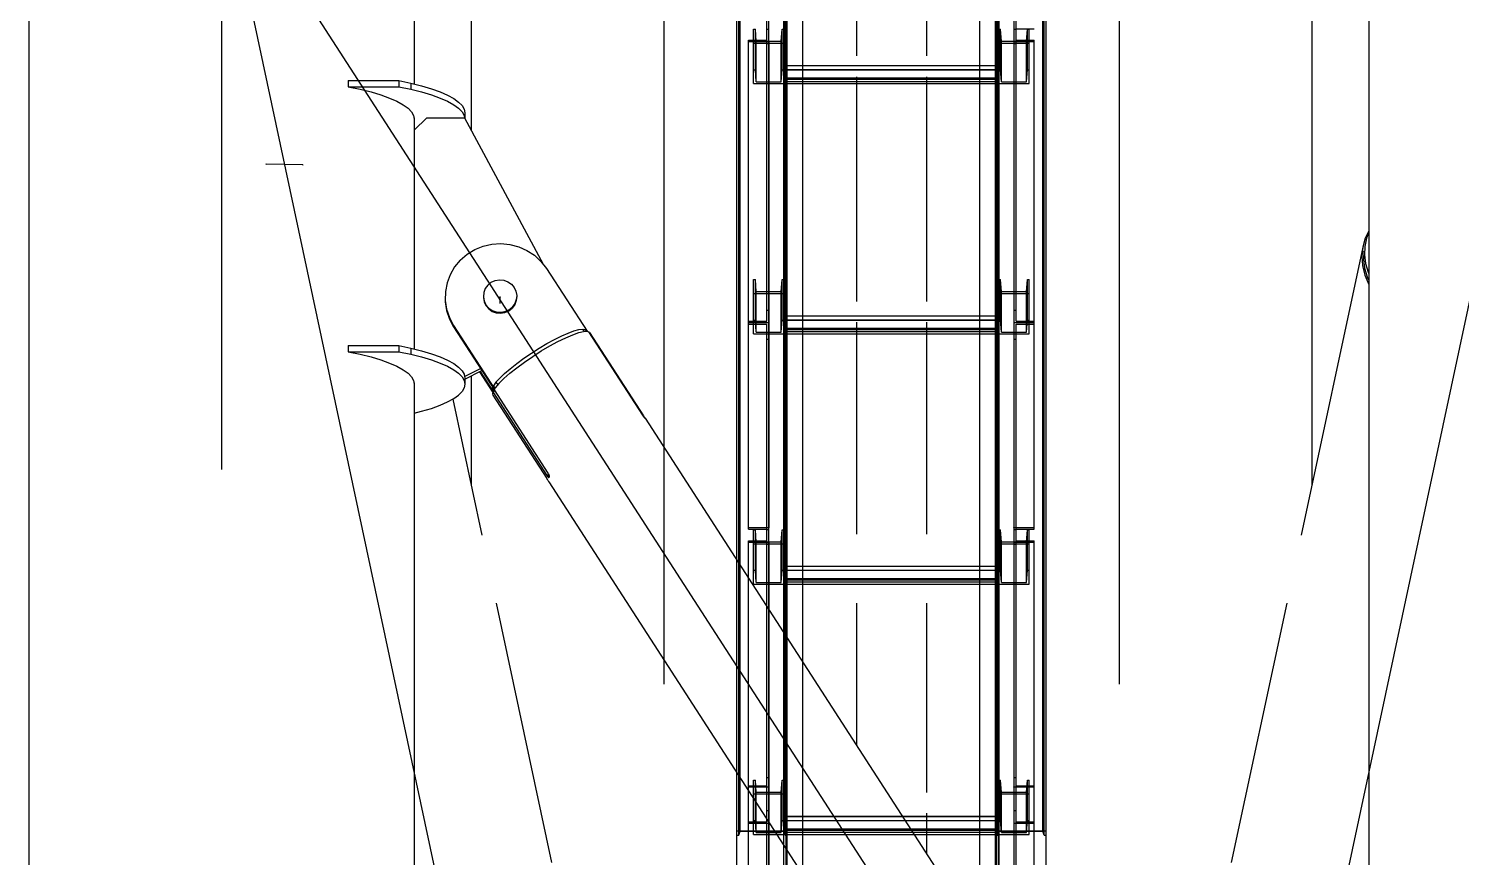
# Model space of a CAD drawing. Header units: millimetres. Extents: x 150209.93 to 150215.05, y 136675.65 to 136679.93.
# Drawn here: x 150213.4932 to 150213.6065, y 136679.3568 to 136679.4223 of the extents above; entities that cross this region are included whole.
import ezdxf

# ---------------------------------------------------------------- set-up
doc = ezdxf.new("R2010")
doc.units = ezdxf.units.MM
doc.header["$LTSCALE"] = 0.25
for name, pattern in [('CENTER', [50.8, 31.75, -6.35, 6.35, -6.35]), ('XKITLINE00', [0]), ('XKITLINE02', [4, 2, -2]), ('XKITLINE03', [6, 3, -1, 1, -1])]:
    doc.linetypes.add(name, pattern=pattern)

# ---------------------------------------------------------------- blocks, each defined once
blk = doc.blocks.new('çatıı')
at = {"color": 8, "linetype": 'CENTER'}
for p, q in [((23075, 20197.81), (23075, 18543.85)), ((23255, 20197.81), (23255, 18543.85)), ((22900, 19282.77), (22900, 17654.86)), ((22900, 19020.27), (23075, 18200.27)), ((22900, 19020.27), (23430, 18200.27)), ((23430, 19020.27), (23255, 18200.27)), ((22932.2, 18903.23), (22917.68, 18903.51)), ((23010.2, 18848.55), (23010.2, 18851))]:
    blk.add_line(p, q, dxfattribs=at)
at = {"color": 116, "linetype": 'XKITLINE02', "true_color": 0x136734}
for p, q in [((23123.34, 18618.12), (23123.34, 19867)), ((23206.64, 18618.12), (23206.64, 19867)), ((23122.49, 18615.46), (23122.49, 19864.35)), ((23123.34, 18615.78), (23123.34, 19864.54)), ((23129.99, 18615.73), (23129.99, 19864.47)), ((23199.99, 18615.46), (23199.99, 19864.47)), ((23206.64, 18615.66), (23206.64, 19864.54)), ((23207.49, 18615.46), (23207.49, 19864.35)), ((23103.79, 18662.93), (23103.79, 19842.73)), ((23105.17, 18639.71), (23105.17, 19842.61)), ((23122.41, 18639.71), (23122.41, 19842.61)), ((23122.49, 18618.31), (23122.49, 19847.64)), ((23207.49, 18618.31), (23207.49, 19847.64)), ((23207.57, 18639.71), (23207.57, 19842.61)), ((23224.81, 18639.71), (23224.81, 19842.61)), ((23104.64, 18638.14), (23104.64, 19841.66)), ((23122.94, 18638.14), (23122.94, 19841.66)), ((23207.04, 18638.14), (23207.04, 19841.66)), ((23225.34, 18638.14), (23225.34, 19841.66)), ((23115.69, 18951.2), (23115.69, 19038.18)), ((23116.49, 18951.2), (23116.49, 19038.83)), ((23213.49, 18951.2), (23213.49, 19038.83)), ((23214.29, 18951.2), (23214.29, 19038.18)), ((23110.49, 18956.85), (23111.17, 18956.85)), ((23110.49, 18951.4), (23110.49, 18956.85)), ((23110.49, 18940.86), (23110.49, 18956.85)), ((23111.56, 18952.1), (23111.17, 18956.85)), ((23111.17, 18940.86), (23111.17, 18956.85)), ((23115.69, 18956.95), (23116.49, 18956.95)), ((23115.69, 18841.37), (23115.69, 18956.95)), ((23116.49, 18840.88), (23116.49, 18956.95)), ((23121.43, 18952.1), (23121.81, 18956.85)), ((23121.81, 18956.85), (23122.49, 18956.85)), ((23121.81, 18940.86), (23121.81, 18956.85)), ((23122.49, 18951.4), (23122.49, 18956.85)), ((23122.49, 18940.86), (23122.49, 18956.85)), ((23207.49, 18940.86), (23207.49, 18956.85)), ((23207.49, 18951.4), (23207.49, 18956.85)), ((23207.49, 18956.85), (23208.17, 18956.85)), ((23208.17, 18940.86), (23208.17, 18956.85)), ((23208.56, 18952.1), (23208.17, 18956.85)), ((23213.49, 18951.2), (23213.49, 18957.75)), ((23213.49, 18840.88), (23213.49, 18956.95)), ((23213.49, 18956.95), (23214.29, 18956.95)), ((23214.29, 18951.2), (23214.29, 18957.09)), ((23214.29, 18957.09), (23221.49, 18957.09)), ((23214.29, 18841.37), (23214.29, 18956.95)), ((23214.29, 18853.12), (23214.29, 18956.95)), ((23218.43, 18952.1), (23218.81, 18956.85)), ((23218.81, 18940.86), (23218.81, 18956.85)), ((23218.81, 18956.85), (23219.49, 18956.85)), ((23219.49, 18940.86), (23219.49, 18956.85)), ((23108.49, 18952.49), (23115.69, 18952.49)), ((23108.49, 18840.88), (23108.49, 18952.49)), ((23108.49, 18951.99), (23116.49, 18951.99)), ((23110.49, 18951.4), (23122.49, 18951.4)), ((23110.49, 18935.42), (23110.49, 18951.4)), ((23111.56, 18952.1), (23121.43, 18952.1)), ((23111.56, 18936.11), (23111.56, 18952.1)), ((23115.69, 18951.2), (23116.49, 18951.2)), ((23121.43, 18936.11), (23121.43, 18952.1)), ((23122.49, 18935.42), (23122.49, 18951.4)), ((23207.49, 18935.42), (23207.49, 18951.4)), ((23207.49, 18951.4), (23219.49, 18951.4)), ((23208.56, 18936.11), (23208.56, 18952.1)), ((23208.56, 18952.1), (23218.43, 18952.1)), ((23213.49, 18852.43), (23213.49, 18951.99)), ((23213.49, 18951.99), (23221.49, 18951.99)), ((23213.49, 18951.2), (23214.29, 18951.2)), ((23214.29, 18952.49), (23221.49, 18952.49)), ((23218.43, 18936.11), (23218.43, 18952.1)), ((23219.49, 18935.42), (23219.49, 18951.99)), ((23221.49, 18840.88), (23221.49, 18952.49)), ((23122.49, 18935.42), (23122.49, 18942.58)), ((23122.49, 18942.58), (23129.99, 18942.58)), ((23122.49, 18942.48), (23207.49, 18942.48)), ((23199.99, 18942.58), (23207.49, 18942.58)), ((23207.49, 18935.42), (23207.49, 18942.58)), ((23110.49, 18940.86), (23111.17, 18940.86)), ((23110.49, 18935.42), (23110.49, 18940.86)), ((23111.56, 18936.11), (23111.17, 18940.86)), ((23111.56, 18936.11), (23121.43, 18936.11)), ((23121.43, 18936.11), (23121.81, 18940.86)), ((23121.81, 18940.86), (23122.49, 18940.86)), ((23122.49, 18940.96), (23207.49, 18940.96)), ((23122.49, 18935.42), (23122.49, 18940.86)), ((23122.49, 18940.86), (23207.49, 18940.86)), ((23122.49, 18937.67), (23207.49, 18937.67)), ((23122.49, 18937.13), (23129.99, 18937.13)), ((23122.49, 18936.26), (23207.49, 18936.26)), ((23199.99, 18937.13), (23207.49, 18937.13)), ((23207.49, 18935.42), (23207.49, 18940.86)), ((23207.49, 18940.86), (23208.17, 18940.86)), ((23208.56, 18936.11), (23208.17, 18940.86)), ((23208.56, 18936.11), (23218.43, 18936.11)), ((23218.43, 18936.11), (23218.81, 18940.86)), ((23218.81, 18940.86), (23219.49, 18940.86)), ((23219.49, 18935.42), (23219.49, 18940.86)), ((23110.49, 18935.42), (23122.49, 18935.42)), ((23122.49, 18935.42), (23129.99, 18935.42)), ((23199.99, 18935.42), (23207.49, 18935.42)), ((23207.49, 18935.42), (23219.49, 18935.42)), ((23110.49, 18857.87), (23111.17, 18857.87)), ((23110.49, 18852.43), (23110.49, 18857.87)), ((23110.49, 18841.89), (23110.49, 18857.87)), ((23111.56, 18853.12), (23111.17, 18857.87)), ((23111.17, 18841.89), (23111.17, 18857.87)), ((23121.43, 18853.12), (23121.81, 18857.87)), ((23121.81, 18857.87), (23122.49, 18857.87)), ((23121.81, 18841.89), (23121.81, 18857.87)), ((23122.49, 18852.43), (23122.49, 18857.87)), ((23122.49, 18841.89), (23122.49, 18857.87)), ((23207.49, 18841.89), (23207.49, 18857.87)), ((23207.49, 18852.43), (23207.49, 18857.87)), ((23207.49, 18857.87), (23208.17, 18857.87)), ((23208.17, 18841.89), (23208.17, 18857.87)), ((23208.56, 18853.12), (23208.17, 18857.87)), ((23218.43, 18853.12), (23218.81, 18857.87)), ((23218.81, 18841.89), (23218.81, 18857.87)), ((23218.81, 18857.87), (23219.49, 18857.87)), ((23219.49, 18841.89), (23219.49, 18857.87)), ((23219.49, 18852.43), (23219.49, 18857.87)), ((23110.49, 18852.43), (23122.49, 18852.43)), ((23110.49, 18836.44), (23110.49, 18852.43)), ((23111.56, 18853.12), (23121.43, 18853.12)), ((23111.56, 18837.14), (23111.56, 18853.12)), ((23121.43, 18837.14), (23121.43, 18853.12)), ((23122.49, 18836.44), (23122.49, 18852.43)), ((23207.49, 18836.44), (23207.49, 18852.43)), ((23207.49, 18852.43), (23219.49, 18852.43)), ((23208.56, 18837.14), (23208.56, 18853.12)), ((23208.56, 18853.12), (23218.43, 18853.12)), ((23218.43, 18837.14), (23218.43, 18853.12)), ((23219.49, 18836.44), (23219.49, 18852.43)), ((23115.69, 18845.84), (23116.49, 18845.84)), ((23213.49, 18845.84), (23214.29, 18845.84)), ((23108.49, 18841.37), (23115.69, 18841.37)), ((23108.49, 18840.22), (23108.49, 18840.88)), ((23108.49, 18840.88), (23116.49, 18840.88)), ((23108.49, 18759.14), (23108.49, 18840.88)), ((23108.49, 18840.88), (23116.49, 18840.88)), ((23108.49, 18840.22), (23115.69, 18840.22)), ((23110.49, 18841.89), (23111.17, 18841.89)), ((23110.49, 18836.44), (23110.49, 18841.89)), ((23111.56, 18837.14), (23111.17, 18841.89)), ((23115.69, 18834.33), (23115.69, 18840.22)), ((23115.69, 18753.25), (23115.69, 18840.22)), ((23116.49, 18834.33), (23116.49, 18840.88)), ((23116.49, 18753.25), (23116.49, 18840.88)), ((23121.43, 18837.14), (23121.81, 18841.89)), ((23121.81, 18841.89), (23122.49, 18841.89)), ((23122.49, 18836.44), (23122.49, 18843.6)), ((23122.49, 18843.6), (23129.99, 18843.6)), ((23122.49, 18843.5), (23207.49, 18843.5)), ((23122.49, 18841.98), (23207.49, 18841.98)), ((23122.49, 18836.44), (23122.49, 18841.89)), ((23122.49, 18841.89), (23207.49, 18841.89)), ((23199.99, 18843.6), (23207.49, 18843.6)), ((23207.49, 18836.44), (23207.49, 18843.6)), ((23207.49, 18836.44), (23207.49, 18841.89)), ((23207.49, 18841.89), (23208.17, 18841.89)), ((23208.56, 18837.14), (23208.17, 18841.89)), ((23213.49, 18754.04), (23213.49, 18840.88)), ((23213.49, 18840.88), (23221.49, 18840.88)), ((23213.49, 18840.88), (23221.49, 18840.88)), ((23214.29, 18841.37), (23221.49, 18841.37)), ((23214.29, 18754.04), (23214.29, 18840.22)), ((23214.29, 18840.22), (23221.49, 18840.22)), ((23218.43, 18837.14), (23218.81, 18841.89)), ((23218.81, 18841.89), (23219.49, 18841.89)), ((23219.49, 18836.44), (23219.49, 18841.89)), ((23221.49, 18759.14), (23221.49, 18840.88)), ((23110.49, 18836.44), (23122.49, 18836.44)), ((23111.56, 18837.14), (23121.43, 18837.14)), ((23115.69, 18834.33), (23116.49, 18834.33)), ((23122.49, 18838.7), (23207.49, 18838.7)), ((23122.49, 18838.16), (23129.99, 18838.16)), ((23122.49, 18837.29), (23207.49, 18837.29)), ((23122.49, 18836.44), (23129.99, 18836.44)), ((23199.99, 18838.16), (23207.49, 18838.16)), ((23199.99, 18836.44), (23207.49, 18836.44)), ((23207.49, 18836.44), (23219.49, 18836.44)), ((23208.56, 18837.14), (23218.43, 18837.14)), ((23213.49, 18834.33), (23214.29, 18834.33)), ((23108.49, 18759.79), (23116.49, 18759.79)), ((23108.49, 18759.14), (23115.69, 18759.14)), ((23110.49, 18758.89), (23111.17, 18758.89)), ((23110.49, 18753.45), (23110.49, 18758.89)), ((23110.49, 18742.91), (23110.49, 18758.89)), ((23111.56, 18754.14), (23111.17, 18758.89)), ((23111.17, 18742.91), (23111.17, 18758.89)), ((23115.69, 18759), (23116.49, 18759)), ((23115.69, 18643.42), (23115.69, 18759)), ((23116.49, 18642.92), (23116.49, 18759)), ((23121.43, 18754.14), (23121.81, 18758.89)), ((23121.81, 18758.89), (23122.49, 18758.89)), ((23121.81, 18742.91), (23121.81, 18758.89)), ((23122.49, 18753.45), (23122.49, 18758.89)), ((23122.49, 18742.91), (23122.49, 18758.89)), ((23207.49, 18742.91), (23207.49, 18758.89)), ((23207.49, 18753.45), (23207.49, 18758.89)), ((23207.49, 18758.89), (23208.17, 18758.89)), ((23208.17, 18742.91), (23208.17, 18758.89)), ((23208.56, 18754.14), (23208.17, 18758.89)), ((23213.49, 18753.25), (23213.49, 18759.79)), ((23213.49, 18759.79), (23221.49, 18759.79)), ((23213.49, 18642.92), (23213.49, 18759)), ((23213.49, 18759), (23214.29, 18759)), ((23214.29, 18753.25), (23214.29, 18759.14)), ((23214.29, 18759.14), (23221.49, 18759.14)), ((23214.29, 18643.42), (23214.29, 18759)), ((23214.29, 18657.26), (23214.29, 18759)), ((23218.43, 18754.14), (23218.81, 18758.89)), ((23218.81, 18742.91), (23218.81, 18758.89)), ((23218.81, 18758.89), (23219.49, 18758.89)), ((23219.49, 18742.91), (23219.49, 18758.89)), ((23221.49, 18759.14), (23221.49, 18759.79)), ((23108.49, 18754.54), (23115.69, 18754.54)), ((23108.49, 18642.92), (23108.49, 18754.54)), ((23108.49, 18754.04), (23116.49, 18754.04)), ((23110.49, 18753.45), (23122.49, 18753.45)), ((23110.49, 18737.47), (23110.49, 18753.45)), ((23111.56, 18754.14), (23121.43, 18754.14)), ((23111.56, 18738.16), (23111.56, 18754.14)), ((23115.69, 18753.25), (23116.49, 18753.25)), ((23121.43, 18738.16), (23121.43, 18754.14)), ((23122.49, 18737.47), (23122.49, 18753.45)), ((23207.49, 18737.47), (23207.49, 18753.45)), ((23207.49, 18753.45), (23219.49, 18753.45)), ((23208.56, 18738.16), (23208.56, 18754.14)), ((23208.56, 18754.14), (23218.43, 18754.14)), ((23213.49, 18657.26), (23213.49, 18754.04)), ((23213.49, 18754.04), (23221.49, 18754.04)), ((23213.49, 18753.25), (23214.29, 18753.25)), ((23214.29, 18754.54), (23221.49, 18754.54)), ((23218.43, 18738.16), (23218.43, 18754.14)), ((23219.49, 18737.47), (23219.49, 18754.04)), ((23221.49, 18642.92), (23221.49, 18754.54)), ((23221.49, 18657.26), (23221.49, 18754.54)), ((23103.79, 18662.93), (23103.79, 18747)), ((23122.49, 18737.47), (23122.49, 18744.62)), ((23122.49, 18744.62), (23129.99, 18744.62)), ((23122.49, 18744.53), (23207.49, 18744.53)), ((23199.99, 18744.62), (23207.49, 18744.62)), ((23207.49, 18737.47), (23207.49, 18744.62)), ((23110.49, 18742.91), (23111.17, 18742.91)), ((23110.49, 18737.47), (23110.49, 18742.91)), ((23111.56, 18738.16), (23111.17, 18742.91)), ((23111.56, 18738.16), (23121.43, 18738.16)), ((23121.43, 18738.16), (23121.81, 18742.91)), ((23121.81, 18742.91), (23122.49, 18742.91)), ((23122.49, 18743.01), (23207.49, 18743.01)), ((23122.49, 18742.91), (23207.49, 18742.91)), ((23122.49, 18737.47), (23122.49, 18742.91)), ((23122.49, 18739.72), (23207.49, 18739.72)), ((23122.49, 18739.18), (23129.99, 18739.18)), ((23122.49, 18738.31), (23207.49, 18738.31)), ((23199.99, 18739.18), (23207.49, 18739.18)), ((23207.49, 18737.47), (23207.49, 18742.91)), ((23207.49, 18742.91), (23208.17, 18742.91)), ((23208.56, 18738.16), (23208.17, 18742.91)), ((23208.56, 18738.16), (23218.43, 18738.16)), ((23218.43, 18738.16), (23218.81, 18742.91)), ((23218.81, 18742.91), (23219.49, 18742.91)), ((23219.49, 18737.47), (23219.49, 18742.91)), ((23110.49, 18737.47), (23122.49, 18737.47)), ((23122.49, 18737.47), (23129.99, 18737.47)), ((23199.99, 18737.47), (23207.49, 18737.47)), ((23207.49, 18737.47), (23219.49, 18737.47)), ((23123.79, 18639.91), (23123.79, 18716.06)), ((23123.79, 18638.14), (23123.79, 18712.76)), ((23129.99, 18622.4), (23129.99, 18706.47)), ((23110.49, 18659.92), (23111.17, 18659.92)), ((23110.49, 18654.47), (23110.49, 18659.92)), ((23111.56, 18655.17), (23111.17, 18659.92)), ((23111.17, 18643.93), (23111.17, 18659.92)), ((23115.69, 18660.96), (23116.49, 18660.96)), ((23115.69, 18532.11), (23115.69, 18660.96)), ((23116.49, 18531.74), (23116.49, 18660.96)), ((23121.43, 18655.17), (23121.81, 18659.92)), ((23121.81, 18659.92), (23122.49, 18659.92)), ((23121.81, 18643.93), (23121.81, 18659.92)), ((23122.49, 18654.47), (23122.49, 18659.92)), ((23122.49, 18643.93), (23122.49, 18659.92)), ((23207.49, 18643.93), (23207.49, 18659.92)), ((23207.49, 18654.47), (23207.49, 18659.92)), ((23207.49, 18659.92), (23208.17, 18659.92)), ((23208.17, 18643.93), (23208.17, 18659.92)), ((23208.56, 18655.17), (23208.17, 18659.92)), ((23213.49, 18531.74), (23213.49, 18660.96)), ((23213.49, 18660.96), (23214.29, 18660.96)), ((23214.29, 18532.11), (23214.29, 18660.96)), ((23218.43, 18655.17), (23218.81, 18659.92)), ((23218.81, 18643.93), (23218.81, 18659.92)), ((23218.81, 18659.92), (23219.49, 18659.92)), ((23219.49, 18643.93), (23219.49, 18659.92)), ((23219.49, 18654.47), (23219.49, 18659.92)), ((23108.49, 18657.63), (23115.69, 18657.63)), ((23108.49, 18531.74), (23108.49, 18657.63)), ((23108.49, 18657.26), (23116.49, 18657.26)), ((23110.49, 18643.93), (23110.49, 18657.26)), ((23110.49, 18654.47), (23122.49, 18654.47)), ((23110.49, 18638.49), (23110.49, 18654.47)), ((23111.56, 18655.17), (23121.43, 18655.17)), ((23111.56, 18639.18), (23111.56, 18655.17)), ((23121.43, 18639.18), (23121.43, 18655.17)), ((23122.49, 18638.49), (23122.49, 18654.47)), ((23207.49, 18639.47), (23207.49, 18654.47)), ((23207.49, 18654.47), (23219.49, 18654.47)), ((23208.56, 18639.18), (23208.56, 18655.17)), ((23208.56, 18655.17), (23218.43, 18655.17)), ((23213.49, 18657.26), (23221.49, 18657.26)), ((23214.29, 18657.63), (23221.49, 18657.63)), ((23218.43, 18639.18), (23218.43, 18655.17)), ((23219.49, 18639.71), (23219.49, 18654.47)), ((23221.49, 18561.6), (23221.49, 18657.63)), ((23115.69, 18647.88), (23116.49, 18647.88)), ((23213.49, 18647.88), (23214.29, 18647.88)), ((23108.49, 18643.42), (23115.69, 18643.42)), ((23108.49, 18642.92), (23116.49, 18642.92)), ((23110.49, 18643.93), (23111.17, 18643.93)), ((23110.49, 18638.49), (23110.49, 18643.93)), ((23111.56, 18639.18), (23111.17, 18643.93)), ((23121.43, 18639.18), (23121.81, 18643.93)), ((23121.81, 18643.93), (23122.49, 18643.93)), ((23122.49, 18638.49), (23122.49, 18645.65)), ((23122.49, 18645.65), (23169.3, 18645.65)), ((23122.49, 18645.55), (23207.49, 18645.55)), ((23122.49, 18644.03), (23207.49, 18644.03)), ((23122.49, 18643.93), (23207.49, 18643.93)), ((23122.49, 18638.49), (23122.49, 18643.93)), ((23199.99, 18645.65), (23207.49, 18645.65)), ((23207.49, 18638.49), (23207.49, 18645.65)), ((23207.49, 18638.49), (23207.49, 18643.93)), ((23207.49, 18643.93), (23208.17, 18643.93)), ((23208.56, 18639.18), (23208.17, 18643.93)), ((23213.49, 18642.92), (23221.49, 18642.92)), ((23214.29, 18643.42), (23221.49, 18643.42)), ((23218.43, 18639.18), (23218.81, 18643.93)), ((23218.81, 18643.93), (23219.49, 18643.93)), ((23219.49, 18638.49), (23219.49, 18643.93)), ((23103.79, 18638.14), (23103.79, 18639.91)), ((23103.79, 18638.14), (23104.64, 18638.14)), ((23103.79, 18638.14), (23104.64, 18638.14)), ((23104.64, 18638.14), (23105.17, 18639.71)), ((23104.64, 18638.14), (23105.17, 18639.71)), ((23105.17, 18639.71), (23122.41, 18639.71)), ((23105.17, 18639.71), (23122.41, 18639.71)), ((23110.49, 18638.49), (23122.49, 18638.49)), ((23111.56, 18639.18), (23121.43, 18639.18)), ((23118.67, 18639.91), (23123.79, 18639.91)), ((23118.67, 18639.91), (23123.79, 18639.91)), ((23122.94, 18638.14), (23122.41, 18639.71)), ((23122.94, 18638.14), (23122.41, 18639.71)), ((23122.49, 18640.74), (23207.49, 18640.74)), ((23122.49, 18640.2), (23172.82, 18640.2)), ((23122.49, 18639.33), (23207.49, 18639.33)), ((23122.49, 18638.49), (23173.93, 18638.49)), ((23122.94, 18638.14), (23123.79, 18638.14)), ((23122.94, 18638.14), (23123.79, 18638.14)), ((23123.79, 18631.99), (23123.79, 18639.91)), ((23123.79, 18638.14), (23123.79, 18639.91)), ((23199.99, 18640.2), (23207.49, 18640.2)), ((23199.99, 18638.49), (23207.49, 18638.49)), ((23206.19, 18638.14), (23206.19, 18639.91)), ((23206.19, 18638.14), (23207.04, 18638.14)), ((23206.19, 18638.14), (23207.04, 18638.14)), ((23207.04, 18638.14), (23207.57, 18639.71)), ((23207.04, 18638.14), (23207.57, 18639.71)), ((23207.49, 18638.49), (23219.49, 18638.49)), ((23207.57, 18639.71), (23224.81, 18639.71)), ((23207.57, 18639.71), (23224.81, 18639.71)), ((23208.56, 18639.18), (23218.43, 18639.18)), ((23225.34, 18638.14), (23224.81, 18639.71)), ((23225.34, 18638.14), (23224.81, 18639.71)), ((23225.34, 18638.14), (23226.19, 18638.14)), ((23225.34, 18638.14), (23226.19, 18638.14)), ((23226.19, 18638.14), (23226.19, 18639.91))]:
    blk.add_line(p, q, dxfattribs=at)
at = {"color": 1, "linetype": 'XKITLINE03'}
for p, q in [((23122.49, 18615.46), (23122.49, 19864.35)), ((23207.49, 19864.35), (23207.49, 18615.46)), ((23213.49, 18654.47), (23213.49, 19842.19)), ((23116.49, 18951.99), (23116.49, 18840.88)), ((23122.49, 18951.4), (23122.49, 18935.42)), ((23207.49, 18935.42), (23207.49, 18951.4)), ((23213.49, 18840.88), (23213.49, 18951.99)), ((23207.49, 18937.13), (23122.49, 18937.13)), ((23122.49, 18852.43), (23122.49, 18836.44)), ((23207.49, 18836.44), (23207.49, 18852.43)), ((23116.49, 18840.88), (23116.49, 18759.79)), ((23213.49, 18759.79), (23213.49, 18840.88)), ((23207.49, 18838.16), (23122.49, 18838.16)), ((23116.49, 18754.04), (23116.49, 18642.92)), ((23122.49, 18753.45), (23122.49, 18737.47)), ((23207.49, 18737.47), (23207.49, 18753.45)), ((23213.49, 18642.92), (23213.49, 18754.04)), ((23207.49, 18739.18), (23122.49, 18739.18)), ((23116.49, 18657.26), (23116.49, 18531.74)), ((23122.49, 18654.47), (23122.49, 18638.49)), ((23207.49, 18638.49), (23207.49, 18654.47)), ((23213.49, 18531.74), (23213.49, 18657.26)), ((23207.49, 18640.2), (23122.49, 18640.2))]:
    blk.add_line(p, q, dxfattribs=at)
at = {"color": 8, "linetype": 'XKITLINE00'}
for p, q in [((22823.8, 19282.77), (22823.8, 17654.86)), ((23151.2, 18997.46), (23151.2, 18946.31)), ((23178.8, 18997.46), (23178.8, 18946.31)), ((22998.8, 18987.03), (22998.8, 18917.04)), ((23331.2, 18987.03), (23331.2, 18776.27)), ((22976.2, 18985.01), (22976.2, 18935.26)), ((23353.8, 18985.02), (23353.8, 18415.51)), ((22950.15, 18936.59), (22970.15, 18936.59)), ((22950.15, 18936.59), (22950.15, 18934.15)), ((22970.15, 18936.59), (22974.87, 18935.59)), ((22970.15, 18936.59), (22970.15, 18934.15)), ((23151.2, 18938.1), (23151.2, 18849.22)), ((23178.8, 18938.1), (23178.8, 18849.22)), ((22950.15, 18934.15), (22954.87, 18933.15)), ((22950.15, 18934.15), (22970.15, 18934.15)), ((22954.87, 18933.15), (22959.19, 18932.07)), ((22959.19, 18932.07), (22963.08, 18930.9)), ((22963.08, 18930.9), (22966.51, 18929.67)), ((22970.15, 18934.15), (22974.87, 18933.15)), ((22974.87, 18935.59), (22979.19, 18934.5)), ((22974.87, 18935.59), (22974.87, 18933.15)), ((22974.87, 18933.15), (22979.19, 18932.07)), ((22979.19, 18934.5), (22983.08, 18933.34)), ((22979.19, 18932.07), (22983.08, 18930.9)), ((22983.08, 18933.34), (22986.51, 18932.11)), ((22983.08, 18930.9), (22986.51, 18929.67)), ((22986.51, 18932.11), (22989.45, 18930.81)), ((22989.45, 18930.81), (22991.89, 18929.46)), ((22966.51, 18929.67), (22969.45, 18928.37)), ((22969.45, 18928.37), (22971.89, 18927.03)), ((22971.89, 18927.03), (22973.81, 18925.64)), ((22973.81, 18925.64), (22975.19, 18924.22)), ((22986.51, 18929.67), (22989.45, 18928.37)), ((22989.45, 18928.37), (22991.89, 18927.03)), ((22991.89, 18929.46), (22993.81, 18928.08)), ((22991.89, 18927.03), (22993.81, 18925.64)), ((22993.81, 18928.08), (22995.19, 18926.66)), ((22993.81, 18925.64), (22995.19, 18924.22)), ((22995.19, 18926.66), (22996.02, 18925.21)), ((22996.02, 18925.21), (22996.3, 18923.76)), ((22975.19, 18924.22), (22976.02, 18922.78)), ((22976.02, 18922.78), (22976.3, 18921.33)), ((22976.2, 18917.01), (22981.2, 18921.88)), ((22976.2, 18921.85), (22976.2, 18917.01)), ((22976.3, 18921.33), (22976.2, 18920.8)), ((22981.2, 18921.88), (22996.2, 18921.88)), ((22995.19, 18924.22), (22996.02, 18922.78)), ((22996.02, 18922.78), (22996.19, 18921.88)), ((22996.2, 18921.88), (23027.27, 18863.95)), ((22996.3, 18923.76), (22996.3, 18921.7)), ((22976.2, 18917.01), (22976.2, 18830.47)), ((23352.39, 18874.26), (23351.36, 18870.75)), ((23352.88, 18874.25), (23352.2, 18870.99)), ((23353.8, 18877.05), (23352.39, 18874.26)), ((23353.8, 18876.58), (23352.88, 18874.25)), ((22997.15, 18867.91), (23000.18, 18869.77)), ((23000.18, 18869.77), (23003.49, 18871.12)), ((23003.49, 18871.12), (23006.98, 18871.92)), ((23006.98, 18871.92), (23010.55, 18872.15)), ((23010.55, 18872.15), (23014.12, 18871.81)), ((23014.12, 18871.81), (23017.58, 18870.89)), ((23017.58, 18870.89), (23020.84, 18869.44)), ((23020.84, 18869.44), (23023.8, 18867.48)), ((23351.36, 18870.75), (23327.03, 18756.75)), ((23351.36, 18870.75), (23350.98, 18867.12)), ((23351.81, 18869.16), (23351.69, 18865.8)), ((23352.2, 18870.99), (23352.08, 18867.64)), ((22992.23, 18862.86), (22990.47, 18859.82)), ((22994.47, 18865.59), (22992.23, 18862.86)), ((22994.47, 18865.59), (22997.15, 18867.91)), ((23023.8, 18867.48), (23026.4, 18865.07)), ((23026.4, 18865.07), (23028.56, 18862.28)), ((23350.98, 18867.12), (23351.26, 18863.4)), ((23351.26, 18863.4), (23352.19, 18859.65)), ((23351.69, 18865.8), (23352.13, 18862.39)), ((23352.08, 18867.64), (23352.52, 18864.23)), ((23352.13, 18862.39), (23353.12, 18858.97)), ((23352.52, 18864.23), (23353.51, 18860.81)), ((22990.47, 18859.82), (22989.25, 18856.53)), ((23005.35, 18855.73), (23006.68, 18856.8)), ((23006.68, 18856.8), (23008.24, 18857.51)), ((23008.24, 18857.51), (23009.94, 18857.79)), ((23009.94, 18857.79), (23011.66, 18857.63)), ((23011.66, 18857.63), (23013.27, 18857.05)), ((23013.27, 18857.05), (23014.68, 18856.08)), ((23028.56, 18862.28), (23044.61, 18837.44)), ((23352.19, 18859.65), (23353.77, 18855.93)), ((23353.12, 18858.97), (23353.8, 18857.47)), ((23353.51, 18860.81), (23353.8, 18860.17)), ((22988.6, 18853.1), (22988.54, 18849.6)), ((22989.25, 18856.53), (22988.6, 18853.1)), ((23003.76, 18852.78), (23003.6, 18851.11)), ((23003.6, 18851.11), (23003.89, 18849.46)), ((23003.6, 18851.11), (23003.6, 18850.93)), ((23004.36, 18854.36), (23003.76, 18852.78)), ((23005.35, 18855.73), (23004.36, 18854.36)), ((23014.68, 18856.08), (23015.78, 18854.79)), ((23015.78, 18854.79), (23016.5, 18853.26)), ((23016.5, 18853.26), (23016.79, 18851.61)), ((23016.79, 18851.61), (23016.63, 18849.94)), ((23016.79, 18851.43), (23016.63, 18849.76)), ((23016.79, 18851.43), (23016.63, 18849.76)), ((23016.79, 18851.25), (23016.63, 18849.58)), ((23353.77, 18855.93), (23353.8, 18855.89)), ((22988.54, 18849.6), (22988.54, 18849.05)), ((22988.54, 18849.6), (22989.07, 18846.15)), ((22988.54, 18849.05), (22989.07, 18845.59)), ((22989.07, 18846.15), (22990.18, 18842.83)), ((22989.07, 18845.59), (22990.18, 18842.27)), ((23003.6, 18850.93), (23003.6, 18850.76)), ((23003.6, 18850.93), (23003.89, 18849.28)), ((23003.6, 18850.93), (23003.89, 18849.28)), ((23003.6, 18850.76), (23003.89, 18849.1)), ((23003.89, 18849.46), (23004.61, 18847.93)), ((23003.89, 18849.28), (23004.61, 18847.75)), ((23003.89, 18849.28), (23004.61, 18847.75)), ((23003.89, 18849.1), (23004.61, 18847.57)), ((23004.61, 18847.93), (23005.71, 18846.64)), ((23004.61, 18847.93), (23004.61, 18847.75)), ((23004.61, 18847.75), (23004.61, 18847.57)), ((23004.61, 18847.75), (23005.71, 18846.46)), ((23004.61, 18847.75), (23005.71, 18846.46)), ((23004.61, 18847.57), (23005.71, 18846.28)), ((23005.71, 18846.64), (23007.12, 18845.67)), ((23005.71, 18846.46), (23007.12, 18845.49)), ((23005.71, 18846.46), (23007.12, 18845.49)), ((23005.71, 18846.28), (23007.12, 18845.31)), ((23007.12, 18845.67), (23008.73, 18845.09)), ((23007.12, 18845.49), (23008.73, 18844.91)), ((23007.12, 18845.49), (23008.73, 18844.91)), ((23007.12, 18845.31), (23008.73, 18844.73)), ((23012.15, 18845.22), (23013.71, 18845.92)), ((23012.15, 18845.04), (23013.71, 18845.74)), ((23012.15, 18845.04), (23013.71, 18845.74)), ((23012.15, 18844.86), (23013.71, 18845.56)), ((23013.71, 18845.92), (23015.04, 18846.99)), ((23013.71, 18845.74), (23015.04, 18846.81)), ((23013.71, 18845.74), (23015.04, 18846.81)), ((23013.71, 18845.56), (23015.04, 18846.63)), ((23013.71, 18845.92), (23013.71, 18845.74)), ((23013.71, 18845.74), (23013.71, 18845.56)), ((23016.03, 18848.36), (23015.04, 18846.99)), ((23016.03, 18848.18), (23015.04, 18846.81)), ((23016.03, 18848.18), (23015.04, 18846.81)), ((23016.03, 18848), (23015.04, 18846.63)), ((23016.63, 18849.94), (23016.03, 18848.36)), ((23016.63, 18849.76), (23016.03, 18848.18)), ((23016.63, 18849.76), (23016.03, 18848.18)), ((23016.63, 18849.58), (23016.03, 18848)), ((22990.18, 18842.83), (22990.18, 18842.27)), ((22990.18, 18842.83), (22991.84, 18839.73)), ((22990.18, 18842.27), (22991.84, 18839.17)), ((22991.84, 18839.73), (23008.04, 18814.65)), ((22991.84, 18839.73), (22991.84, 18839.17)), ((23008.73, 18845.09), (23010.45, 18844.93)), ((23008.73, 18844.91), (23010.45, 18844.75)), ((23008.73, 18844.91), (23010.45, 18844.75)), ((23008.73, 18844.73), (23010.45, 18844.57)), ((23010.45, 18844.93), (23012.15, 18845.22)), ((23010.45, 18844.75), (23012.15, 18845.04)), ((23010.45, 18844.75), (23012.15, 18845.04)), ((23010.45, 18844.57), (23012.15, 18844.86)), ((23151.2, 18841.01), (23151.2, 18757.26)), ((23178.8, 18841.01), (23178.8, 18757.26)), ((22991.84, 18839.17), (23007.87, 18814.37)), ((23028.77, 18832.54), (23031.76, 18834.17)), ((23031.76, 18834.17), (23034.58, 18835.58)), ((23033.12, 18833.39), (23036.17, 18834.89)), ((23034.58, 18835.58), (23037.16, 18836.72)), ((23036.17, 18834.89), (23038.93, 18836.08)), ((23037.16, 18836.72), (23039.43, 18837.57)), ((23038.93, 18836.08), (23041.32, 18836.91)), ((23039.43, 18837.57), (23041.34, 18838.1)), ((23041.32, 18836.91), (23043.25, 18837.37)), ((23041.34, 18838.1), (23042.82, 18838.3)), ((23042.82, 18838.3), (23043.84, 18838.16)), ((23042.82, 18838.3), (23043.41, 18837.38)), ((23043.25, 18837.37), (23044.67, 18837.44)), ((23043.84, 18838.16), (23044.32, 18837.42)), ((23044.67, 18837.44), (23045.18, 18837.25)), ((23045.18, 18837.25), (23066.5, 18804.26)), ((23045.45, 18836.82), (23045.63, 18836.93)), ((23045.63, 18836.93), (23066.95, 18803.94)), ((22950.15, 18831.8), (22970.15, 18831.8)), ((22950.15, 18831.8), (22950.15, 18829.36)), ((22950.15, 18829.36), (22954.87, 18828.36)), ((22950.15, 18829.36), (22970.15, 18829.36)), ((22954.87, 18828.36), (22959.19, 18827.28)), ((22970.15, 18831.8), (22974.87, 18830.8)), ((22970.15, 18831.8), (22970.15, 18829.36)), ((22970.15, 18829.36), (22974.87, 18828.36)), ((22974.87, 18830.8), (22979.19, 18829.71)), ((22974.87, 18830.8), (22974.87, 18828.36)), ((22974.87, 18828.36), (22979.19, 18827.28)), ((22979.19, 18829.71), (22983.08, 18828.55)), ((22983.08, 18828.55), (22986.51, 18827.31)), ((23019.66, 18826.74), (23022.64, 18828.77)), ((23022.64, 18828.77), (23025.71, 18830.72)), ((23023.15, 18827.5), (23026.51, 18829.64)), ((23025.71, 18830.72), (23028.77, 18832.54)), ((23026.51, 18829.64), (23029.86, 18831.62)), ((23029.86, 18831.62), (23033.12, 18833.39)), ((22959.19, 18827.28), (22963.08, 18826.11)), ((22963.08, 18826.11), (22966.51, 18824.88)), ((22966.51, 18824.88), (22969.45, 18823.58)), ((22969.45, 18823.58), (22971.89, 18822.24)), ((22979.19, 18827.28), (22983.08, 18826.11)), ((22983.08, 18826.11), (22986.51, 18824.88)), ((22986.51, 18827.31), (22989.45, 18826.02)), ((22986.51, 18824.88), (22989.45, 18823.58)), ((22989.45, 18826.02), (22991.89, 18824.67)), ((22989.45, 18823.58), (22991.89, 18822.24)), ((22991.89, 18824.67), (22993.81, 18823.28)), ((22993.81, 18823.28), (22995.19, 18821.86)), ((22996.2, 18819.53), (23002.48, 18822.71)), ((23011.98, 18820.71), (23014.25, 18822.65)), ((23014.08, 18820.81), (23016.84, 18823.02)), ((23014.25, 18822.65), (23016.84, 18824.68)), ((23016.84, 18824.68), (23019.66, 18826.74)), ((23016.84, 18823.02), (23019.9, 18825.27)), ((23019.9, 18825.27), (23023.15, 18827.5)), ((22971.89, 18822.24), (22973.81, 18820.85)), ((22973.81, 18820.85), (22975.19, 18819.43)), ((22975.19, 18819.43), (22976.02, 18817.99)), ((22976.02, 18817.99), (22976.3, 18816.54)), ((22976.2, 18817.06), (22976.2, 18247.84)), ((22991.89, 18822.24), (22993.81, 18820.85)), ((22993.81, 18820.85), (22995.19, 18819.43)), ((22995.19, 18821.86), (22996.02, 18820.42)), ((22995.19, 18819.43), (22996.02, 18817.99)), ((22996.02, 18820.42), (22996.19, 18819.53)), ((22996.02, 18817.99), (22996.3, 18816.54)), ((22996.19, 18819.53), (22996.2, 18819.53)), ((22996.2, 18819.53), (22996.2, 18819.5)), ((22996.2, 18819.5), (22996.3, 18818.97)), ((22996.3, 18818.47), (23003.02, 18821.87)), ((22996.3, 18818.97), (22996.3, 18816.54)), ((22998.8, 18819.73), (22998.8, 18776.27)), ((23002.1, 18821.4), (23007.34, 18813.28)), ((23002.37, 18821.54), (23006.98, 18814.4)), ((23008.6, 18817.28), (23007.58, 18815.89)), ((23010.08, 18818.9), (23008.6, 18817.28)), ((23008.6, 18817.28), (23009.28, 18816.23)), ((23009.76, 18816.81), (23011.7, 18818.72)), ((23010.08, 18818.9), (23011.98, 18820.71)), ((23011.7, 18818.72), (23014.08, 18820.81)), ((22976.3, 18816.54), (22976.2, 18816.01)), ((22991.89, 18810.84), (22993.81, 18812.22)), ((22995.19, 18813.64), (22993.81, 18812.22)), ((22996.02, 18815.08), (22995.19, 18813.64)), ((22996.3, 18816.54), (22996.02, 18815.08)), ((23007.01, 18814.62), (23006.97, 18814.27)), ((23006.97, 18814.27), (23007.01, 18813.97)), ((23007.13, 18815.01), (23007.01, 18814.62)), ((23007.01, 18814.62), (23007.66, 18813.61)), ((23007.01, 18813.97), (23007.13, 18813.72)), ((23007.01, 18813.97), (23007.38, 18813.4)), ((23007.13, 18815.01), (23007.35, 18815.15)), ((23007.13, 18815.01), (23007.93, 18813.78)), ((23007.13, 18813.72), (23007.36, 18813.35)), ((23007.39, 18813.44), (23007.17, 18812.67)), ((23007.17, 18812.67), (23007.39, 18812.15)), ((23007.39, 18813.44), (23008.12, 18813.89)), ((23007.39, 18813.44), (23028.71, 18780.45)), ((23007.39, 18812.15), (23028.71, 18779.16)), ((23007.58, 18815.89), (23008.21, 18814.91)), ((23008.34, 18815.13), (23007.84, 18814.32)), ((23007.84, 18814.32), (23029.16, 18781.33)), ((23007.93, 18813.78), (23008.12, 18813.89)), ((23009.76, 18816.81), (23008.34, 18815.13)), ((22976.2, 18805.04), (22979.19, 18805.8)), ((22979.19, 18805.8), (22983.08, 18806.96)), ((22983.08, 18806.96), (22986.51, 18808.19)), ((22986.51, 18808.19), (22989.45, 18809.49)), ((22989.45, 18809.49), (22991.89, 18810.84)), ((22991.47, 18810.6), (23002.96, 18756.75)), ((23066.5, 18804.26), (23066.7, 18803.97)), ((23066.7, 18803.97), (23066.9, 18803.69)), ((23066.79, 18803.84), (23066.95, 18803.94)), ((23066.9, 18803.69), (23067.1, 18803.44)), ((23066.95, 18803.94), (23067.13, 18803.66)), ((23066.99, 18803.57), (23067.13, 18803.66)), ((23067.1, 18803.44), (23067.28, 18803.24)), ((23067.13, 18803.66), (23067.29, 18803.41)), ((23067.28, 18803.24), (23067.42, 18803.11)), ((23067.29, 18803.41), (23067.43, 18803.22)), ((23067.42, 18803.11), (23067.52, 18803.04)), ((23067.43, 18803.22), (23067.52, 18803.09)), ((23067.52, 18803.09), (23067.57, 18803.04)), ((23067.52, 18803.04), (23067.57, 18803.05)), ((23067.57, 18803.05), (23300.5, 18442.66)), ((23028.71, 18780.45), (23029.4, 18780.88)), ((23028.71, 18780.45), (23028.9, 18780.18)), ((23028.71, 18779.16), (23028.9, 18778.86)), ((23028.9, 18780.18), (23029.53, 18780.56)), ((23028.9, 18780.18), (23029.09, 18779.95)), ((23028.9, 18778.86), (23029.09, 18778.57)), ((23029.09, 18779.95), (23029.25, 18779.77)), ((23029.09, 18778.57), (23029.25, 18778.3)), ((23029.16, 18781.33), (23029.34, 18781.03)), ((23029.25, 18779.77), (23029.39, 18779.67)), ((23029.25, 18778.3), (23029.39, 18778.08)), ((23029.34, 18781.03), (23029.48, 18780.71)), ((23029.39, 18779.67), (23029.48, 18779.65)), ((23029.39, 18778.08), (23029.48, 18777.91)), ((23029.48, 18780.71), (23029.58, 18780.4)), ((23029.48, 18777.91), (23029.49, 18777.89)), ((23029.49, 18779.66), (23029.57, 18779.73)), ((23029.49, 18777.89), (23262.42, 18417.51)), ((23029.63, 18779.89), (23029.57, 18779.73)), ((23029.58, 18780.4), (23029.63, 18780.12)), ((23029.63, 18780.12), (23029.63, 18779.89)), ((23008.68, 18729.96), (23030.59, 18627.31)), ((23151.2, 18729.96), (23151.2, 18673.66)), ((23178.8, 18729.96), (23178.8, 18655.04)), ((23321.31, 18729.96), (23299.4, 18627.31)), ((23178.8, 18646.82), (23178.8, 18630.96))]:
    blk.add_line(p, q, dxfattribs=at)
at = {"color": 7, "linetype": 'XKITLINE00'}
for p, q in [((23103.79, 18747), (23103.79, 18997.46)), ((23123.79, 18716.06), (23123.79, 18997.46)), ((23129.99, 18706.47), (23129.99, 18997.46)), ((23199.99, 18620.17), (23199.99, 18997.46)), ((23206.19, 18639.91), (23206.19, 18997.46)), ((23226.19, 18639.91), (23226.19, 18997.46)), ((23129.99, 18942.58), (23199.99, 18942.58)), ((23129.99, 18937.13), (23199.99, 18937.13)), ((23129.99, 18935.42), (23199.99, 18935.42)), ((23129.99, 18843.6), (23199.99, 18843.6)), ((23129.99, 18838.16), (23199.99, 18838.16)), ((23129.99, 18836.44), (23199.99, 18836.44)), ((23129.99, 18744.62), (23199.99, 18744.62)), ((23129.99, 18739.18), (23199.99, 18739.18)), ((23129.99, 18737.47), (23199.99, 18737.47)), ((23103.79, 18639.91), (23103.79, 18662.93)), ((23169.3, 18645.65), (23199.99, 18645.65)), ((23103.79, 18639.91), (23118.67, 18639.91)), ((23103.79, 18223.1), (23103.79, 18639.91)), ((23103.79, 18639.91), (23118.67, 18639.91)), ((23172.82, 18640.2), (23199.99, 18640.2)), ((23173.93, 18638.49), (23199.99, 18638.49)), ((23206.19, 18639.91), (23226.19, 18639.91)), ((23206.19, 18588.57), (23206.19, 18639.91)), ((23206.19, 18639.91), (23226.19, 18639.91)), ((23226.19, 18557.63), (23226.19, 18639.91)), ((23123.79, 18223.1), (23123.79, 18631.99))]:
    blk.add_line(p, q, dxfattribs=at)
at = {"color": 1, "linetype": 'XKITLINE00'}
for centre in [(23116.49, 18951.99), (23122.49, 18951.4), (23207.49, 18951.4), (23213.49, 18951.99), (23122.49, 18937.13), (23207.49, 18937.13), (23122.49, 18935.42), (23207.49, 18935.42), (23122.49, 18852.43), (23207.49, 18852.43), (23116.49, 18840.88), (23116.49, 18840.88), (23213.49, 18840.88), (23213.49, 18840.88), (23122.49, 18838.16), (23122.49, 18836.44), (23207.49, 18838.16), (23207.49, 18836.44), (23116.49, 18759.79), (23213.49, 18759.79), (23116.49, 18754.04), (23122.49, 18753.45), (23207.49, 18753.45), (23213.49, 18754.04), (23122.49, 18739.18), (23207.49, 18739.18), (23122.49, 18737.47), (23207.49, 18737.47), (23116.49, 18657.26), (23122.49, 18654.47), (23207.49, 18654.47), (23213.49, 18657.26), (23213.49, 18654.47), (23116.49, 18642.92), (23213.49, 18642.92), (23122.49, 18640.2), (23122.49, 18638.49), (23207.49, 18640.2), (23207.49, 18638.49)]:
    blk.add_circle(centre, 0.05, dxfattribs=at)
at = {"color": 8, "linetype": 'XKITLINE00'}
for centre in [(22917.68, 18903.51), (22932.2, 18903.23), (23010.2, 18851), (23010.2, 18848.55)]:
    blk.add_circle(centre, 0.05, dxfattribs=at)

msp = doc.modelspace()

# ---------------------------------------------------------------- block references
at = {"xscale": 0.0002000170049888334, "yscale": 0.0002000170049888334, "zscale": 0.0002000170049888334}
msp.add_blockref('çatıı', (150208.92807, 136675.63059), dxfattribs=at)

doc.saveas('drawing.dxf')
